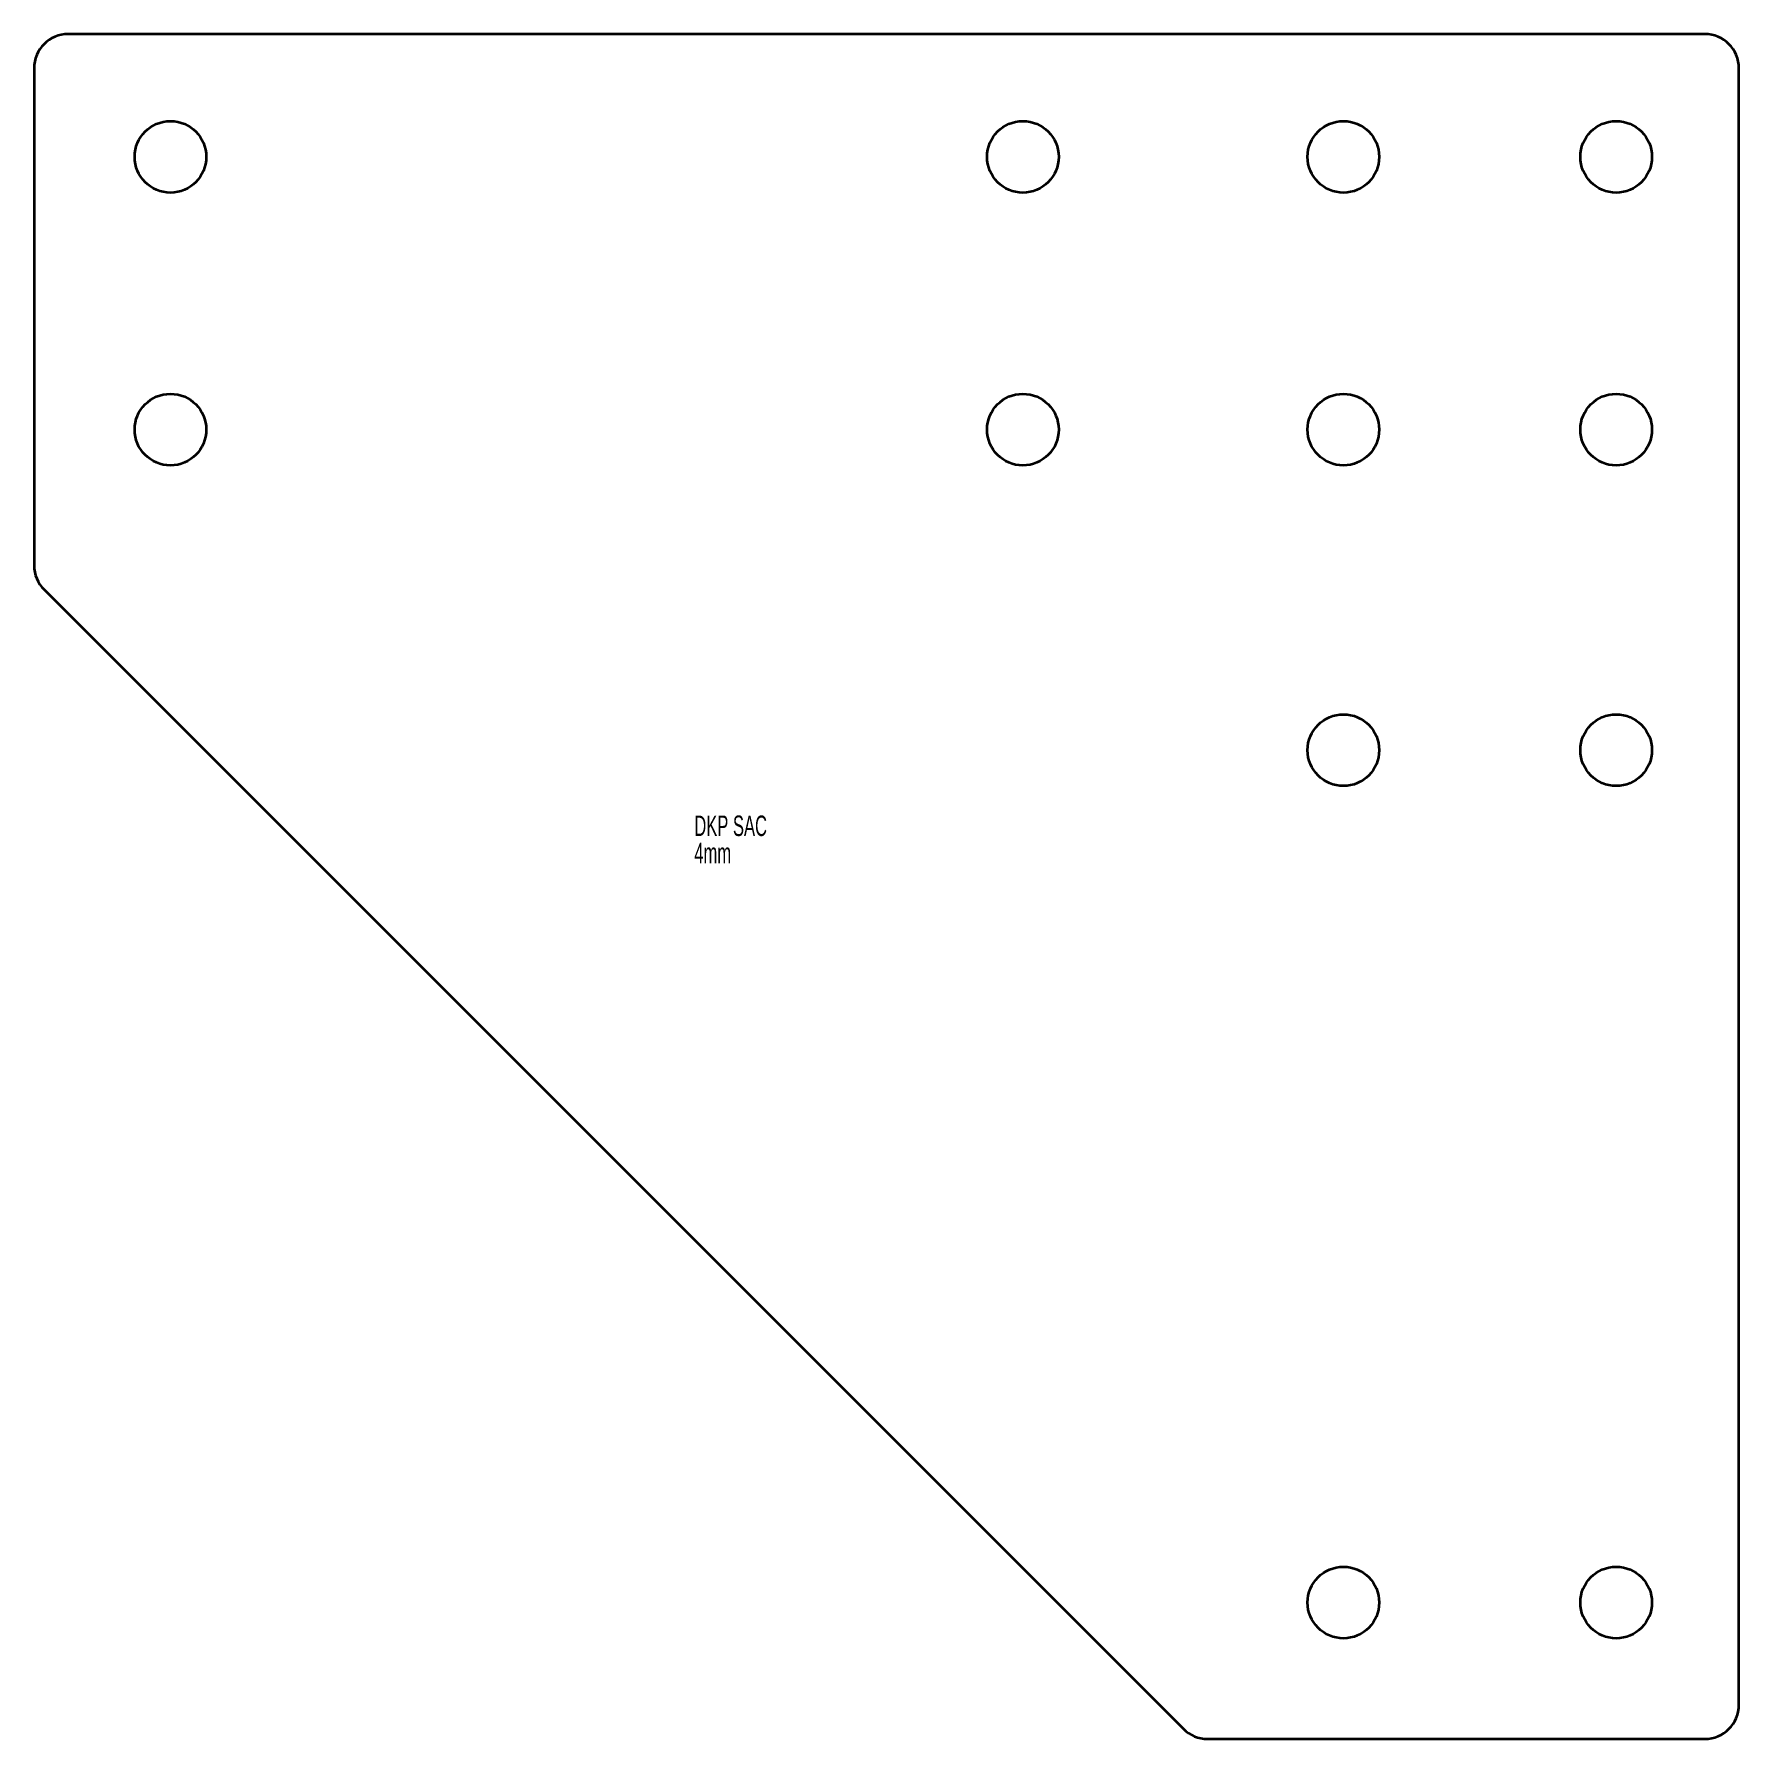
# Model space of a CAD drawing. Header units: millimetres. Extents: x -273 to -23, y -12 to 238.
import ezdxf

# ---------------------------------------------------------------- set-up
doc = ezdxf.new("R2010")
doc.units = ezdxf.units.MM
doc.styles.add('SLDTEXTSTYLE0', font='TXT', dxfattribs={"width": 0.605})

# ---------------------------------------------------------------- blocks, each defined once
blk = doc.blocks.new('SW_NOTE_0')
at = {"color": 0, "linetype": 'Continuous', "lineweight": 0, "char_height": 3, "attachment_point": 1, "style": 'SLDTEXTSTYLE0'}
for s, insert in [('DKP SAC', (0, 3.87)), ('4mm', (0, -0.13))]:
    blk.add_mtext(s, dxfattribs=dict(at, insert=insert))

msp = doc.modelspace()

# ---------------------------------------------------------------- linework, layer by layer
at = {"color": 7, "linetype": 'Continuous', "lineweight": 35}
for p, q in [((-28.07, 237.6), (-268.07, 237.6)), ((-273.07, 232.6), (-273.07, 159.68)), ((-23.07, -7.4), (-23.07, 232.6)), ((-271.6, 156.14), (-104.53, -10.93)), ((-101, -12.4), (-28.07, -12.4))]:
    msp.add_line(p, q, dxfattribs=at)
for centre in [(-253.07, 219.6), (-128.07, 219.6), (-81.07, 219.6), (-41.07, 219.6), (-253.07, 179.6), (-128.07, 179.6), (-81.07, 179.6), (-41.07, 179.6), (-81.07, 132.6), (-41.07, 132.6), (-81.07, 7.6), (-41.07, 7.6)]:
    msp.add_circle(centre, 5.25, dxfattribs=at)
for centre, start, end in [((-268.07, 232.6), 90, 180), ((-28.07, 232.6), 0, 90), ((-268.07, 159.68), 180, 225), ((-28.07, -7.4), 270, 0), ((-101, -7.4), 225, 270)]:
    msp.add_arc(centre, 5, start, end, dxfattribs=at)

# ---------------------------------------------------------------- block references
at = {"color": 7, "linetype": 'Continuous', "lineweight": 0}
msp.add_blockref('SW_NOTE_0', (-176.25, 119.14), dxfattribs=at)

doc.saveas('drawing.dxf')
